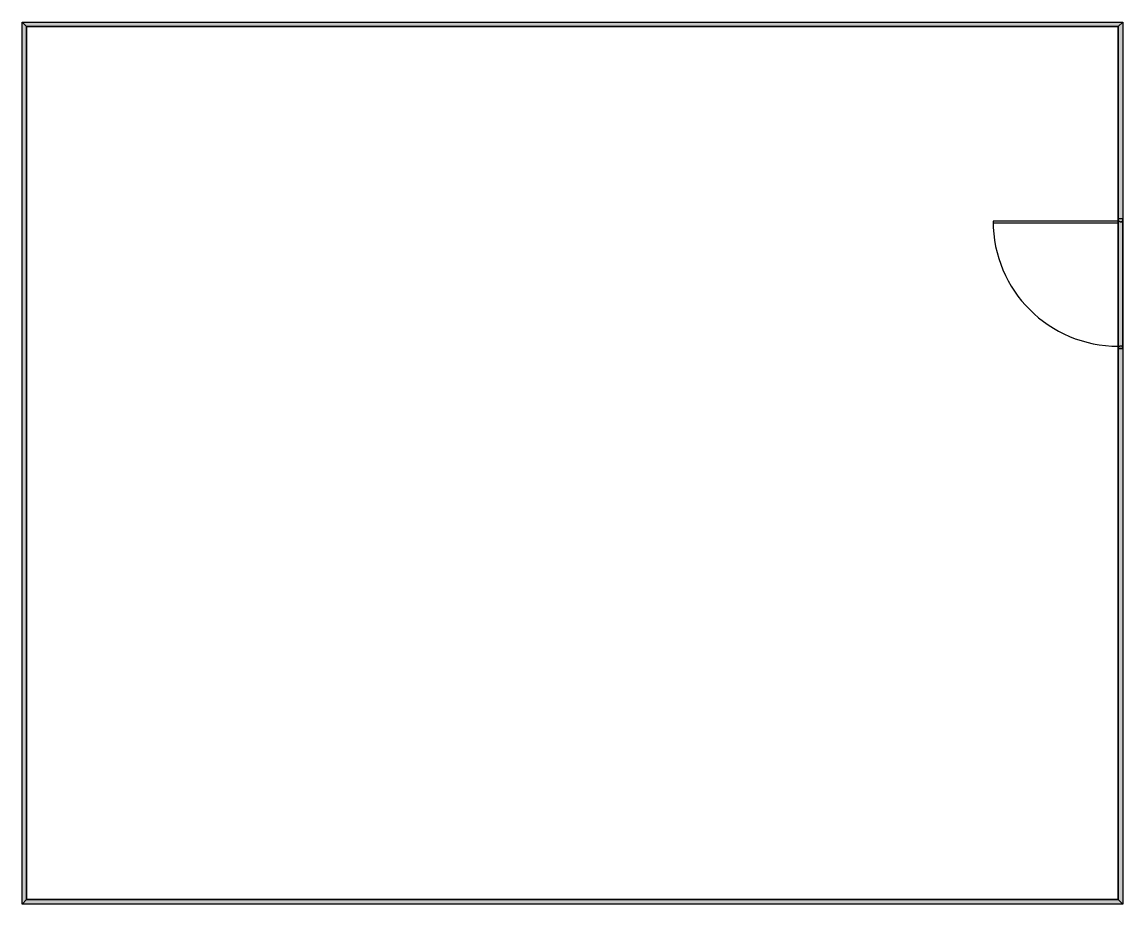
# Model space of a CAD drawing. Extents: x 1.4 to 80.6, y 1.4 to 64.9.
import ezdxf

# ---------------------------------------------------------------- set-up
doc = ezdxf.new("R2010")
doc.units = 0
doc.header["$MEASUREMENT"] = 0
doc.layers.add('BUILDING_ENVELOPE', color=7, linetype='CONTINUOUS')

msp = doc.modelspace()

# ---------------------------------------------------------------- hatches: boundary and pattern name
at = {"layer": 'BUILDING_ENVELOPE'}
for points in [[(1.422, 64.889), (80.589, 64.889), (80.256, 64.556), (1.756, 64.556)], [(1.422, 1.422), (1.422, 64.889), (1.756, 64.556), (1.756, 1.756)], [(80.589, 64.889), (80.589, 1.422), (80.256, 1.756), (80.256, 64.556)], [(80.589, 1.422), (1.422, 1.422), (1.756, 1.756), (80.256, 1.756)]]:
    msp.add_hatch(color=253, dxfattribs=at).paths.add_polyline_path(points)

# ---------------------------------------------------------------- linework, layer by layer
at = {"layer": 'BUILDING_ENVELOPE', "color": 7, "linetype": 'CONTINUOUS'}
for p, q in [((1.422, 64.889), (80.589, 64.889)), ((1.422, 1.422), (1.422, 64.889)), ((1.756, 64.556), (80.256, 64.556)), ((1.756, 1.756), (1.756, 64.556)), ((80.256, 64.556), (80.256, 1.756)), ((80.589, 64.889), (80.589, 1.422)), ((80.589, 50.722), (80.256, 50.722)), ((80.256, 50.722), (80.256, 50.556)), ((80.589, 50.722), (80.256, 50.722)), ((80.589, 50.556), (80.589, 50.722)), ((80.256, 50.556), (80.381, 50.556)), ((80.381, 50.556), (80.381, 50.514)), ((80.381, 50.514), (80.506, 50.514)), ((80.506, 50.556), (80.589, 50.556)), ((80.506, 50.514), (80.506, 50.556)), ((80.256, 41.389), (80.256, 41.556)), ((80.256, 41.556), (80.381, 41.556)), ((80.589, 41.389), (80.256, 41.389)), ((80.589, 41.389), (80.256, 41.389)), ((80.381, 41.556), (80.381, 41.597)), ((80.381, 41.597), (80.506, 41.597)), ((80.506, 41.597), (80.506, 41.556)), ((80.506, 41.556), (80.589, 41.556)), ((80.589, 41.556), (80.589, 41.389)), ((80.256, 1.756), (1.756, 1.756)), ((80.589, 1.422), (1.422, 1.422))]:
    msp.add_line(p, q, dxfattribs=at)
for points in [[(1.422, 64.889), (80.589, 64.889), (80.256, 64.556), (1.756, 64.556)], [(1.422, 1.422), (1.422, 64.889), (1.756, 64.556), (1.756, 1.756)], [(80.589, 64.889), (80.589, 1.422), (80.256, 1.756), (80.256, 64.556)], [(80.597, 41.389), (80.597, 50.722), (80.248, 50.722), (80.248, 41.389)], [(71.256, 50.431), (80.256, 50.431), (80.256, 50.556), (71.256, 50.556)], [(80.589, 1.422), (1.422, 1.422), (1.756, 1.756), (80.256, 1.756)]]:
    msp.add_lwpolyline(points, close=True, dxfattribs=at)
msp.add_arc((80.256, 50.556), 9, 180, 270, dxfattribs=at)

doc.saveas('drawing.dxf')
